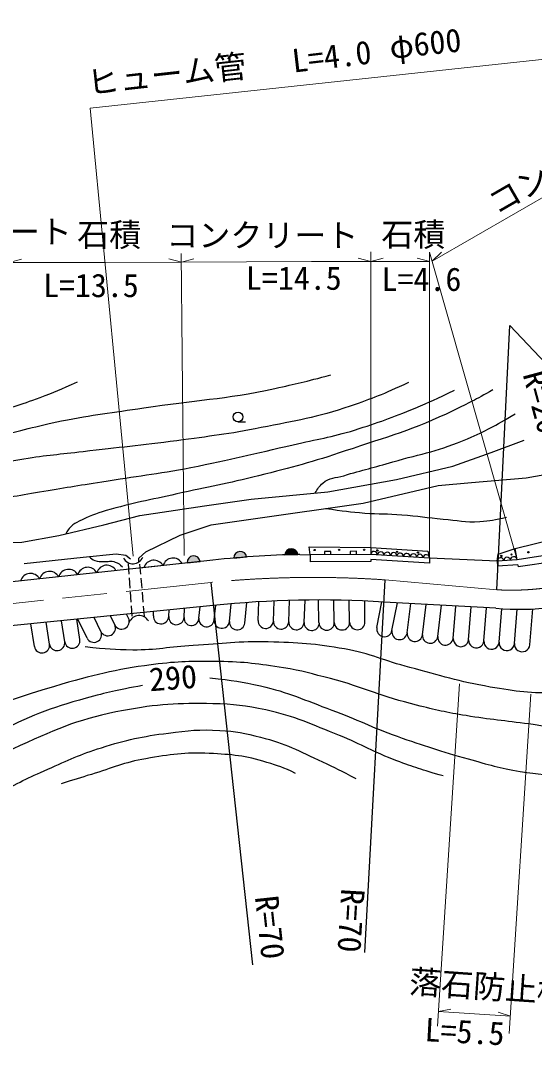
# Model space of a CAD drawing. Units: millimetres, scale not verified. Extents: x 40000 to 680000, y 20000 to 380000.
# Drawn here: x 307926 to 348105, y 239232 to 319355 of the extents above; entities that cross this region are included whole.
import ezdxf
from ezdxf.enums import TextEntityAlignment as Align

# ---------------------------------------------------------------- set-up
doc = ezdxf.new("R2010")
doc.units = ezdxf.units.MM
doc.header["$LTSCALE"] = 1000
doc.linetypes.add('CHAIN', pattern=[18.5, 12, -1.5, 3.5, -1.5])
for name, color, linetype, lineweight in [('M-BGD', 7, 'Continuous', 25), ('M-BMK', 2, 'CHAIN', 13), ('M-STR-HTXT', 7, 'Continuous', 13), ('M-TTL-BAND', 7, 'Continuous', 25)]:
    doc.layers.add(name, color=color, linetype=linetype, lineweight=lineweight)
doc.styles.add('ＭＳ ゴシック', font='')
doc.styles.get('ＭＳ ゴシック').set_extended_font_data('MS Gothic')

msp = doc.modelspace()

# ---------------------------------------------------------------- hatches: boundary and pattern name
at = {"layer": 'M-BGD'}
for points in [[(329598, 277610, 0.9449), (328600, 277582)], [(321960, 277064, 1), (320965, 276967)], [(325603, 277418, 0.96055), (324607, 277337)]]:
    msp.add_hatch(color=256, dxfattribs=at).paths.add_polyline_path(points)

# ---------------------------------------------------------------- linework, layer by layer
for p, q in [((345165, 274856), (346175, 295515)), ((346175, 295515), (360332, 280478)), ((324926, 287990), (325516, 287994)), ((344712, 285575), (347296, 286539)), ((341729, 284520), (344712, 285575)), ((337326, 283465), (341729, 284520)), ((347466, 283596), (350668, 284196)), ((331940, 282500), (337326, 283465)), ((334712, 281613), (340570, 283014)), ((340570, 283014), (343190, 283250)), ((343190, 283250), (347466, 283596)), ((325955, 281936), (331940, 282500)), ((317258, 280663), (322298, 281409)), ((322298, 281409), (325955, 281936)), ((326125, 280394), (334712, 281613)), ((314438, 279935), (317258, 280663)), ((310927, 279098), (314438, 279935)), ((320403, 279123), (322841, 279936)), ((322841, 279936), (326125, 280394)), ((308034, 278589), (310927, 279098)), ((317710, 277814), (320403, 279123)), ((304105, 278516), (308034, 278589)), ((308220, 276912), (312832, 277403)), ((312832, 277403), (315397, 277676)), ((315397, 277676), (316162, 277567)), ((316162, 277567), (316516, 277267)), ((317164, 277062), (317177, 277316)), ((317177, 277316), (317710, 277814)), ((345186, 277094), (339910, 277333)), ((322494, 277122), (307264, 275472)), ((316340, 276880), (316397, 276082)), ((317237, 276867), (317305, 276070)), ((320770, 276935), (317264, 276556)), ((316419, 275782), (316476, 274984)), ((317331, 275771), (317399, 274974)), ((334848, 246495), (336421, 275632)), ((322795, 275432), (326060, 245538)), ((316497, 274685), (316555, 273887)), ((317424, 274675), (317493, 273878)), ((328890, 272355), (328964, 274022)), ((330089, 272302), (330166, 274049)), ((331255, 272285), (331228, 274057)), ((332455, 272303), (332429, 274049)), ((333655, 272321), (333629, 274023)), ((322992, 273622), (298002, 271118)), ((316576, 273588), (316634, 272790)), ((317518, 273579), (317586, 272782)), ((319509, 272755), (319538, 273276)), ((320707, 272690), (320746, 273397)), ((321877, 272627), (321969, 273519)), ((323070, 272503), (323188, 273642)), ((324264, 272380), (324406, 273757)), ((325458, 272256), (325623, 273854)), ((326492, 272461), (326557, 273915)), ((327691, 272408), (327761, 273978)), ((334855, 272340), (334830, 273979)), ((335786, 271899), (336174, 273908)), ((345078, 273412), (336328, 273899)), ((336964, 271671), (337383, 273840)), ((338161, 271486), (338438, 273781)), ((339353, 271342), (339638, 273715)), ((340544, 271199), (340839, 273648)), ((341758, 271053), (341967, 273585)), ((342954, 270955), (343166, 273519)), ((344150, 270856), (344364, 273452)), ((345346, 270757), (345562, 273374)), ((346542, 270659), (346762, 273329)), ((347738, 270560), (347968, 273354)), ((311380, 270791), (311124, 272432)), ((312565, 270976), (312320, 272552)), ((313125, 271081), (312413, 272562)), ((314207, 271601), (313683, 272689)), ((315288, 272121), (314954, 272816)), ((316370, 272640), (316224, 272943)), ((318311, 272821), (318329, 273154)), ((309008, 270421), (308732, 272193)), ((310194, 270606), (309928, 272313))]:
    msp.add_line(p, q, dxfattribs=at)
for points in [[(329598, 277610, 0.9449), (328600, 277582)], [(321960, 277064, 1), (320965, 276967)], [(325603, 277418, 0.96055), (324607, 277337)]]:
    msp.add_lwpolyline(points, format="xyb", close=True, dxfattribs=at)
msp.add_circle((324932, 288365), 375, dxfattribs=at)
for centre, radius, start, end in [((346929, 293661), 20333, 264.77925, 314.93118), ((316711, 277725), 836, 208.92178, 336.55556), ((319848, 276521), 812, 28.80163, 163.5619), ((331266, 201412), 76216, 91.13122, 96.6085), ((311688, 275640), 812, 28.76716, 163.52743), ((313179, 275801), 812, 28.76716, 163.52743), ((314670, 275961), 812, 28.76716, 163.52743), ((318346, 276358), 812, 28.80163, 163.5619), ((308705, 275319), 812, 28.76716, 163.52743), ((310196, 275479), 812, 28.76716, 163.52743), ((331307, 194429), 79628, 86.38483, 95.99368), ((315829, 272380), 600, 205.67682, 25.67682), ((317199, 272000), 836, 30.11208, 157.74586), ((318910, 272788), 600, 176.87787, 356.87787), ((320108, 272723), 600, 176.87787, 356.87787), ((321291, 272643), 586, 175.44526, 354.25359), ((322473, 272565), 600, 174.09386, 354.09386), ((323667, 272442), 600, 174.09386, 354.09386), ((327092, 272434), 600, 177.46924, 357.46924), ((314747, 271861), 600, 205.67682, 25.67682), ((324861, 272318), 600, 174.09386, 354.09386), ((328291, 272381), 600, 177.46924, 357.46924), ((329489, 272328), 600, 177.46924, 357.46924), ((330688, 272275), 600, 177.46924, 357.46924), ((331855, 272294), 600, 180.86805, 0.86805), ((333055, 272312), 600, 180.86805, 0.86805), ((334255, 272331), 600, 180.86805, 0.86805), ((336375, 271785), 600, 169.04594, 349.04594), ((337553, 271557), 600, 169.04594, 349.04594), ((311972, 270883), 600, 188.86186, 8.86186), ((313666, 271341), 600, 205.67682, 25.67682), ((338757, 271414), 600, 173.14024, 353.14024), ((339949, 271271), 600, 173.14024, 353.14024), ((341140, 271127), 600, 173.14024, 353.14024), ((342356, 271004), 600, 175.2824, 355.2824), ((343552, 270905), 600, 175.2824, 355.2824), ((344748, 270807), 600, 175.2824, 355.2824), ((309601, 270513), 600, 188.86186, 8.86186), ((310787, 270698), 600, 188.86186, 8.86186), ((345944, 270708), 600, 175.2824, 355.2824), ((347140, 270609), 600, 175.2824, 355.2824)]:
    msp.add_arc(centre, radius, start, end, dxfattribs=at)
for points, knots in [([(270716, 287027), (272156, 286718), (272575, 286664), (273772, 286463), (277995, 285755), (280424, 285843), (284688, 285463), (287033, 285254), (288338, 284974), (290692, 284935), (293356, 284891), (294861, 284907), (297506, 285231), (300833, 285638), (302661, 286120), (305938, 286827), (307978, 287267), (309090, 287651), (311137, 288055), (313631, 288548), (315052, 288691), (317564, 289079), (321557, 289695), (323851, 289728), (327798, 290593), (329517, 290970), (330118, 291093), (332178, 291658)], [0, 0, 0, 0, 1, 1, 1, 2, 2, 2, 3, 3, 3, 4, 4, 4, 5, 5, 5, 6, 6, 6, 7, 7, 7, 8, 8, 8, 9, 9, 9, 9]), ([(338256, 291050), (336172, 290092), (335510, 289832), (333692, 289208), (331048, 288299), (329473, 288088), (326733, 287529), (324181, 287009), (322723, 286865), (320143, 286506), (317289, 286109), (315676, 285993), (312815, 285646), (311008, 285427), (309988, 285360), (308190, 285073), (305560, 284654), (304106, 284307), (301476, 283886), (300474, 283726), (299909, 283641), (298897, 283559), (296268, 283344), (294780, 283386), (292143, 283477), (289499, 283568), (288026, 283756), (285389, 283968), (283628, 284109), (282649, 284269), (280886, 284377), (277467, 284588), (275549, 284665), (272126, 284787), (270783, 284834), (270031, 284891), (268687, 284868), (268118, 284859), (267753, 284947), (267241, 284699), (267035, 284599), (266937, 284551), (266742, 284392)], [0, 0, 0, 0, 1, 1, 1, 2, 2, 2, 3, 3, 3, 4, 4, 4, 5, 5, 5, 6, 6, 6, 7, 7, 7, 8, 8, 8, 9, 9, 9, 10, 10, 10, 11, 11, 11, 12, 12, 12, 13, 13, 13, 14, 14, 14, 14]), ([(312345, 291083), (310986, 290464), (310588, 290298), (309434, 289864), (307861, 289272), (306950, 289012), (305323, 288590), (303604, 288145), (302631, 287923), (300883, 287608), (298927, 287255), (297826, 287055), (295844, 286898), (293938, 286748), (292862, 286778), (290950, 286807), (289264, 286833), (288317, 286851), (286638, 287008), (285083, 287152), (284202, 287202), (282672, 287517), (281566, 287744), (281172, 287843), (279870, 288226)], [0, 0, 0, 0, 1, 1, 1, 2, 2, 2, 3, 3, 3, 4, 4, 4, 5, 5, 5, 6, 6, 6, 7, 7, 7, 8, 8, 8, 8]), ([(281794, 280739), (282201, 280894), (282365, 280922), (282742, 280995), (283678, 281175), (284231, 280963), (285180, 280867), (287063, 280678), (288098, 280398), (289983, 280231), (291895, 280061), (292978, 279971), (294895, 280067), (296531, 280149), (297444, 280296), (299061, 280558), (301356, 280930), (302617, 281275), (304901, 281704), (306660, 282035), (307649, 282204), (309413, 282505), (311316, 282829), (312384, 282997), (314289, 283305), (317003, 283744), (318539, 283897), (321239, 284415), (324385, 285020), (326123, 285477), (329244, 286198), (331123, 286632), (332208, 286763), (334047, 287344), (335918, 287936), (336959, 288304), (338768, 289064), (339987, 289575), (340400, 289758), (341852, 290455)], [0, 0, 0, 0, 1, 1, 1, 2, 2, 2, 3, 3, 3, 4, 4, 4, 5, 5, 5, 6, 6, 6, 7, 7, 7, 8, 8, 8, 9, 9, 9, 10, 10, 10, 11, 11, 11, 12, 12, 12, 13, 13, 13, 13]), ([(344854, 290483), (343438, 289671), (342992, 289468), (341770, 288873), (338599, 287326), (336653, 286837), (333310, 285707), (330705, 284826), (329210, 284436), (326542, 283769), (324063, 283149), (322648, 282917), (320156, 282350), (317988, 281857), (316752, 281661), (314617, 281040), (313771, 280794), (313308, 280606), (312515, 280222), (312239, 280087), (312077, 280003), (311860, 279785), (311671, 279594), (311606, 279489), (311459, 279225)], [0, 0, 0, 0, 1, 1, 1, 2, 2, 2, 3, 3, 3, 4, 4, 4, 5, 5, 5, 6, 6, 6, 7, 7, 7, 8, 8, 8, 8]), ([(330970, 282409), (331156, 282772), (331283, 282932), (331565, 283192), (332064, 283652), (332554, 283575), (333203, 283774), (334691, 284231), (335548, 284408), (337041, 284848), (339330, 285522), (340689, 285705), (342873, 286667), (344370, 287327), (344926, 287610), (346593, 288596)], [0, 0, 0, 0, 1, 1, 1, 2, 2, 2, 3, 3, 3, 4, 4, 4, 5, 5, 5, 5]), ([(391980, 285068), (390356, 285173), (389770, 285126), (388364, 284993), (385517, 284723), (383994, 283982), (381350, 282892), (378178, 281583), (376579, 280446), (373682, 278607), (371560, 277260), (370514, 276289), (368387, 274950), (365126, 272896), (363216, 271861), (359737, 270202), (357033, 268912), (355544, 268066), (352668, 267227), (351623, 266922), (350999, 266873), (349912, 266818), (347850, 266713), (346680, 266907), (344645, 267254), (342158, 267678), (340810, 268145), (338368, 268783), (336364, 269306), (335305, 269864), (333265, 270229), (330958, 270642), (329632, 270718), (327289, 270775), (324995, 270830), (323711, 270638), (321421, 270502), (319575, 270392), (318549, 270130), (316700, 270147), (315247, 270160), (314714, 270200), (312989, 270393)], [0, 0, 0, 0, 1, 1, 1, 2, 2, 2, 3, 3, 3, 4, 4, 4, 5, 5, 5, 6, 6, 6, 7, 7, 7, 8, 8, 8, 9, 9, 9, 10, 10, 10, 11, 11, 11, 12, 12, 12, 13, 13, 13, 14, 14, 14, 14]), ([(345920, 280500), (344977, 280284), (344652, 280232), (343827, 280172), (342705, 280091), (342074, 280257), (340953, 280354), (339693, 280463), (338994, 280607), (337733, 280700), (336605, 280783), (335967, 280738), (334840, 280827), (333633, 280923), (333223, 280984), (331762, 281194)], [0, 0, 0, 0, 1, 1, 1, 2, 2, 2, 3, 3, 3, 4, 4, 4, 5, 5, 5, 5]), ([(379904, 278716), (379080, 278503), (378834, 278401), (378157, 278170), (375504, 277267), (374116, 276454), (371717, 275005), (369872, 273890), (368912, 273150), (367105, 271975), (364199, 270087), (362615, 268955), (359627, 267200), (357995, 266241), (357134, 265546), (355343, 264935), (353747, 264390), (352822, 264064), (351140, 263952), (349779, 263862), (349027, 264201), (347673, 264370), (345754, 264611), (344672, 264709), (342762, 265016), (341235, 265262), (340389, 265463), (338887, 265835), (336213, 266497), (334812, 267216), (332146, 267909), (330727, 268278), (329939, 268535), (328489, 268755), (326542, 269052), (325440, 269223), (323470, 269250), (321602, 269275), (320547, 269278), (318692, 269055), (315707, 268697), (314050, 268301), (311160, 267473), (307517, 266428), (305528, 265653), (302018, 264225), (300596, 263647), (299944, 262962), (298470, 262533), (297856, 262354), (297500, 262239), (296860, 262233), (296278, 262227), (295943, 262280), (295386, 262451), (294400, 262755), (293908, 263086), (292958, 263488), (290542, 264510), (289249, 265244), (286763, 266081), (284725, 266766), (283568, 267120), (281468, 267582), (279469, 268021), (278311, 268061), (276283, 268346), (274335, 268620), (273231, 268686), (271289, 269001), (270133, 269188), (269420, 269090), (268342, 269547), (267670, 269831), (267388, 269980), (266710, 270454)], [0, 0, 0, 0, 1, 1, 1, 2, 2, 2, 3, 3, 3, 4, 4, 4, 5, 5, 5, 6, 6, 6, 7, 7, 7, 8, 8, 8, 9, 9, 9, 10, 10, 10, 11, 11, 11, 12, 12, 12, 13, 13, 13, 14, 14, 14, 15, 15, 15, 16, 16, 16, 17, 17, 17, 18, 18, 18, 19, 19, 19, 20, 20, 20, 21, 21, 21, 22, 22, 22, 23, 23, 23, 24, 24, 24, 25, 25, 25, 25]), ([(313284, 277452), (313448, 277292), (313533, 277223), (313728, 277138), (313981, 277027), (314157, 277087), (314433, 277067), (314783, 277041), (315005, 277156), (315332, 277026), (315578, 276928), (315689, 276843), (315894, 276648)], [0, 0, 0, 0, 1, 1, 1, 2, 2, 2, 3, 3, 3, 4, 4, 4, 4]), ([(317469, 267360), (315394, 267006), (314753, 266846), (313048, 266377), (310182, 265590), (308592, 264986), (305966, 263594), (304356, 262740), (303608, 262004), (302077, 261015), (300851, 260223), (300206, 259708), (298925, 259009), (298128, 258574), (297718, 258209), (296837, 257986), (296325, 257855), (296001, 257784), (295487, 257904), (294804, 258063), (294501, 258380), (293890, 258722), (292113, 259719), (291241, 260494), (289428, 261424), (287786, 262267), (286836, 262684), (285130, 263389), (283503, 264062), (282595, 264462), (280914, 264985), (278207, 265828), (276640, 266132), (273873, 266746), (271215, 267335), (269717, 267622), (267037, 268097), (264821, 268489), (263581, 268731), (261347, 268997), (258653, 269319), (257139, 269496), (254429, 269611), (252151, 269708), (250872, 269455), (248593, 269497), (247675, 269515), (247155, 269484), (246246, 269607), (245605, 269693), (245372, 269736), (244619, 269912)], [0, 0, 0, 0, 1, 1, 1, 2, 2, 2, 3, 3, 3, 4, 4, 4, 5, 5, 5, 6, 6, 6, 7, 7, 7, 8, 8, 8, 9, 9, 9, 10, 10, 10, 11, 11, 11, 12, 12, 12, 13, 13, 13, 14, 14, 14, 15, 15, 15, 16, 16, 16, 17, 17, 17, 17]), ([(322731, 267964), (324576, 267772), (325160, 267674), (326688, 267336), (328930, 266841), (330099, 266241), (332255, 265453), (334273, 264716), (335334, 264124), (337359, 263406), (339510, 262644), (340728, 262249), (342926, 261633), (344499, 261191), (345378, 260907), (346992, 260650), (348416, 260423), (349237, 260353), (350676, 260432), (352064, 260508), (352857, 260578), (354197, 260950), (356546, 261603), (357766, 262280), (359982, 263297), (362014, 264230), (363097, 264868), (365085, 265890), (366591, 266663), (367064, 266908), (368933, 267882)], [0, 0, 0, 0, 1, 1, 1, 2, 2, 2, 3, 3, 3, 4, 4, 4, 5, 5, 5, 6, 6, 6, 7, 7, 7, 8, 8, 8, 9, 9, 9, 10, 10, 10, 10]), ([(340976, 260302), (339237, 260808), (338736, 260969), (337333, 261489), (335548, 262152), (334644, 262760), (332871, 263454), (330649, 264324), (329437, 264978), (327099, 265460), (325506, 265788), (324591, 265925), (322965, 265951), (320223, 265996), (318661, 265920), (315965, 265419), (312694, 264811), (310925, 264062), (307901, 262676), (304864, 261285), (303773, 260541), (300532, 258337)], [0, 0, 0, 0, 1, 1, 1, 2, 2, 2, 3, 3, 3, 4, 4, 4, 5, 5, 5, 6, 6, 6, 7, 7, 7, 7]), ([(305936, 258828), (307886, 259829), (308429, 260108), (310070, 260834), (311678, 261545), (312570, 261982), (314246, 262513), (316243, 263145), (317409, 263383), (319485, 263659), (321041, 263866), (321930, 263946), (323497, 263863), (324760, 263797), (325464, 263642), (326690, 263331), (328658, 262832), (329681, 262269), (331520, 261407), (332556, 260922), (332913, 260753), (334140, 260097)], [0, 0, 0, 0, 1, 1, 1, 2, 2, 2, 3, 3, 3, 4, 4, 4, 5, 5, 5, 6, 6, 6, 7, 7, 7, 7]), ([(329433, 260507), (328432, 260968), (328079, 261085), (327181, 261366), (325483, 261899), (324456, 261973), (322678, 262062), (320739, 262160), (319639, 261980), (317725, 261653), (316019, 261361), (315124, 260928), (313468, 260425), (312539, 260143), (312241, 260052), (311094, 259688)], [0, 0, 0, 0, 1, 1, 1, 2, 2, 2, 3, 3, 3, 4, 4, 4, 5, 5, 5, 5])]:
    msp.add_open_spline(points, degree=3, knots=knots, dxfattribs=at)
at = {"layer": 'M-BMK'}
for p, q in [((336421, 275632), (345165, 274856)), ((297780, 272758), (322795, 275432))]:
    msp.add_line(p, q, dxfattribs=at)
for centre, radius, start, end in [((346314, 295027), 20204, 266.73943, 313.9352), ((330815, 193346), 82476, 86.10225, 95.58055)]:
    msp.add_arc(centre, radius, start, end, dxfattribs=at)
at = {"layer": 'M-STR-HTXT'}
for p, q in [((340112, 300535), (377399, 322110)), ((313365, 312506), (349388, 316395)), ((316722, 277475), (313365, 312506)), ((335299, 278152), (335299, 301267)), ((307033, 300442), (308001, 300707)), ((320501, 300456), (319530, 300713)), ((320713, 277530), (320495, 301136)), ((320501, 300456), (321470, 300721)), ((320501, 300456), (330671, 300509)), ((330671, 300509), (339913, 300509)), ((335299, 300509), (334330, 300773)), ((335299, 300509), (336270, 300765)), ((339913, 300509), (338944, 300773)), ((339910, 277333), (339910, 301245)), ((346742, 277205), (339910, 301245)), ((340830, 301238), (340112, 300535)), ((290312, 300455), (314522, 300436)), ((314522, 300436), (320501, 300456)), ((342254, 267511), (340515, 240751)), ((346130, 240167), (347822, 266693)), ((340588, 241887), (341573, 242083)), ((340588, 241887), (346216, 241518)), ((346216, 241518), (345265, 241841))]:
    msp.add_line(p, q, dxfattribs=at)
at = {"layer": 'M-TTL-BAND'}
for p, q in [((346591, 278080), (349769, 278856)), ((330563, 277589), (330493, 278214)), ((330493, 278214), (335299, 278152)), ((335299, 278152), (335306, 277620)), ((335299, 278152), (339763, 277882)), ((345273, 277649), (346591, 278080)), ((346742, 277205), (346591, 278080)), ((329761, 277614), (330563, 277589)), ((335306, 277620), (330563, 277589)), ((330563, 277589), (330567, 277039)), ((332183, 277849), (331683, 277846)), ((331683, 277846), (331685, 277596)), ((332185, 277599), (332183, 277849)), ((334183, 277862), (333683, 277859)), ((333683, 277859), (333684, 277609)), ((334184, 277612), (334183, 277862)), ((339910, 277333), (335306, 277620)), ((339763, 277882), (339910, 277333)), ((339910, 277333), (339885, 276934)), ((345187, 277094), (345273, 277649)), ((349591, 277634), (346742, 277205)), ((335309, 277070), (330567, 277039)), ((339885, 276934), (335308, 277219)), ((335308, 277219), (335309, 277070)), ((346742, 277205), (345187, 277094)), ((345187, 277094), (345215, 276695)), ((346802, 276808), (345215, 276695)), ((346802, 276808), (346827, 276641)), ((349715, 277076), (346827, 276641))]:
    msp.add_line(p, q, dxfattribs=at)
for centre in [(334793, 277985), (330913, 277963), (332836, 277972), (335825, 277935), (337354, 277825), (338989, 277758), (345506, 277504), (346304, 277613), (347626, 277787)]:
    msp.add_circle(centre, 50, dxfattribs=at)
for centre, radius, start, end in [((335561, 277598), 256, 357.86008, 175.01254), ((336073, 277566), 256, 357.86008, 175.01254), ((336584, 277534), 256, 357.86008, 175.01254), ((337096, 277502), 256, 357.86008, 175.01254), ((337608, 277470), 256, 357.86008, 175.01254), ((338119, 277438), 256, 357.86008, 175.01254), ((338631, 277406), 256, 357.86008, 175.01254), ((339142, 277375), 256, 357.86008, 175.01254), ((339654, 277343), 256, 357.86008, 175.01254), ((345446, 277102), 260, 6.34723, 181.8539), ((345965, 277139), 260, 6.34723, 181.8539), ((346484, 277177), 260, 6.34723, 181.8539)]:
    msp.add_arc(centre, radius, start, end, dxfattribs=at)

# ---------------------------------------------------------------- texts
at = {"layer": 'M-BGD', "style": 'ＭＳ ゴシック'}
for s, rotation, p in [('R=20', 285.101, (346640, 291556)), ('290', 4.365, (318093, 266370)), ('R=70', 276.235, (325699, 250791)), ('R=70', 266.653, (332458, 251571))]:
    msp.add_text(s, height=1833, rotation=rotation, dxfattribs=at).set_placement(p, align=Align.BOTTOM_LEFT)
at = {"layer": 'M-STR-HTXT', "style": 'ＭＳ ゴシック'}
for s, rotation, p in [('φ600', 6.072, (336922, 315805)), ('L=4.0', 6.654, (329322, 314734)), ('ヒューム管', 6.326, (313310, 313011)), ('コンクリート', 30.054, (345436, 303616)), ('落石防止柵', 356.031, (338227, 242797)), ('L=5.5', 356.947, (339456, 239024))]:
    msp.add_text(s, height=1833, rotation=rotation, dxfattribs=at).set_placement(p, align=Align.BOTTOM_LEFT)
for s, p in [('コンクリート', (296934, 301383)), ('石積', (312358, 301144)), ('コンクリート', (319330, 301101)), ('石積', (336134, 301157)), ('L=14.5', (325553, 297754)), ('L=4.6', (336153, 297665)), ('L=13.5', (309691, 297182))]:
    msp.add_text(s, height=1833, dxfattribs=at).set_placement(p, align=Align.BOTTOM_LEFT)

doc.saveas('drawing.dxf')
